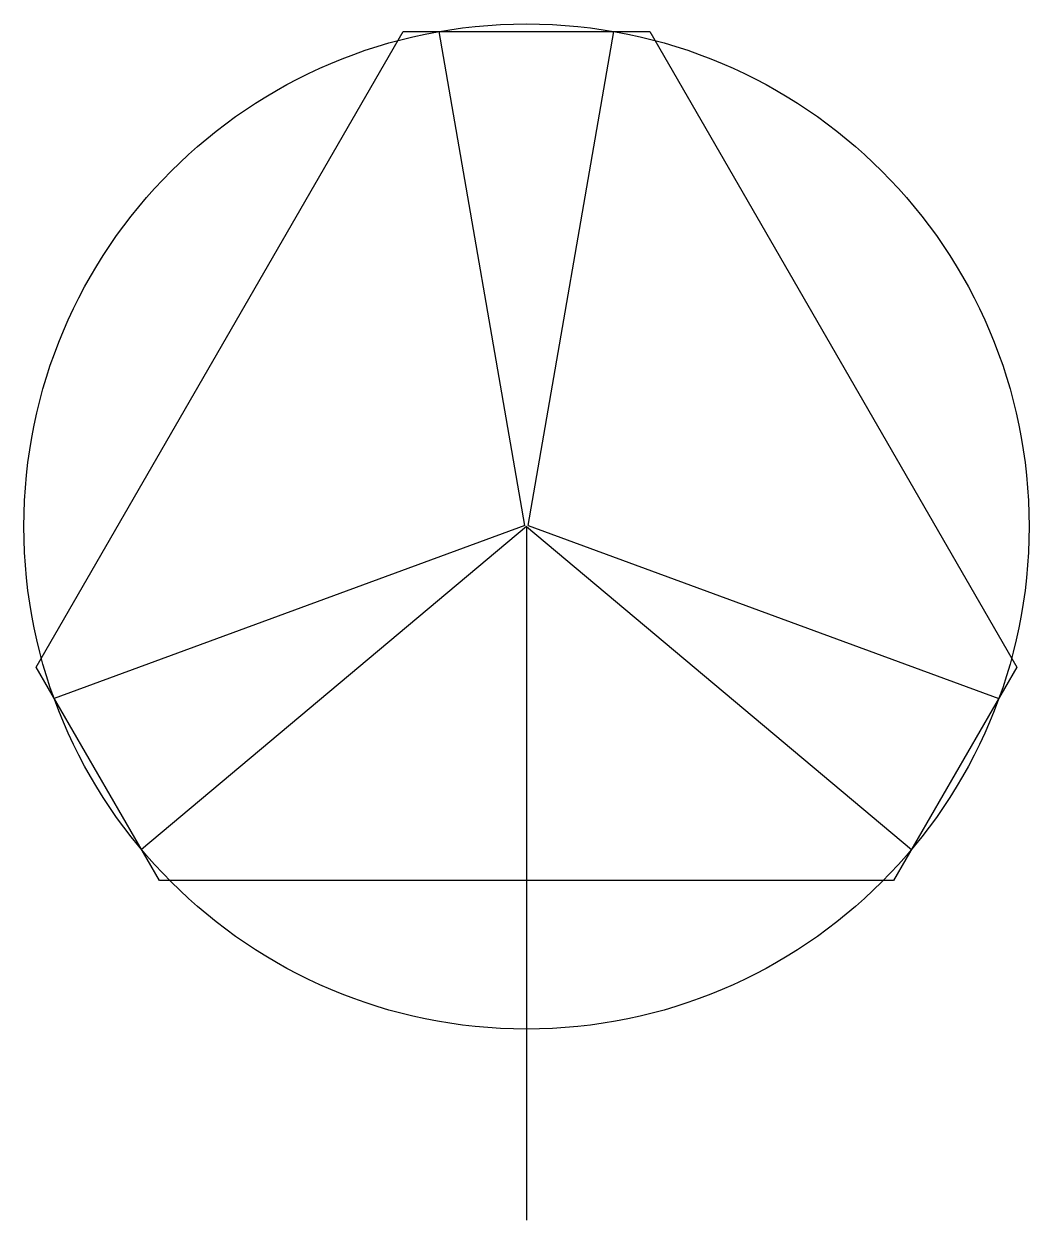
# Model space of a CAD drawing. Header units: inches. Extents: x -1.4 to 1.4, y -1.93 to 1.4.
import ezdxf

# ---------------------------------------------------------------- set-up
doc = ezdxf.new("R2010")
doc.units = ezdxf.units.IN
doc.layers.get('0').update_dxf_attribs({"linetype": 'CONTINUOUS'})

msp = doc.modelspace()

# ---------------------------------------------------------------- linework, layer by layer
for p, q in [((-0.005, 0.0028), (-0.2431, 1.3787)), ((0.0049, 0.0029), (0.2431, 1.3787)), ((-0.005, 0.0028), (-1.3156, -0.4788)), ((0, 0), (-1.0725, -0.8999)), ((0, 0), (0, -1.9321)), ((0, 0), (1.0725, -0.8999)), ((0.0049, 0.0029), (1.3156, -0.4788))]:
    msp.add_line(p, q)
msp.add_lwpolyline([(-0.3431, 1.3787), (0.3431, 1.3787), (1.3656, -0.3922), (1.0225, -0.9865), (-1.0225, -0.9865), (-1.3656, -0.3922)], close=True)
msp.add_circle((0, 0), 1.4)

doc.saveas('drawing.dxf')
